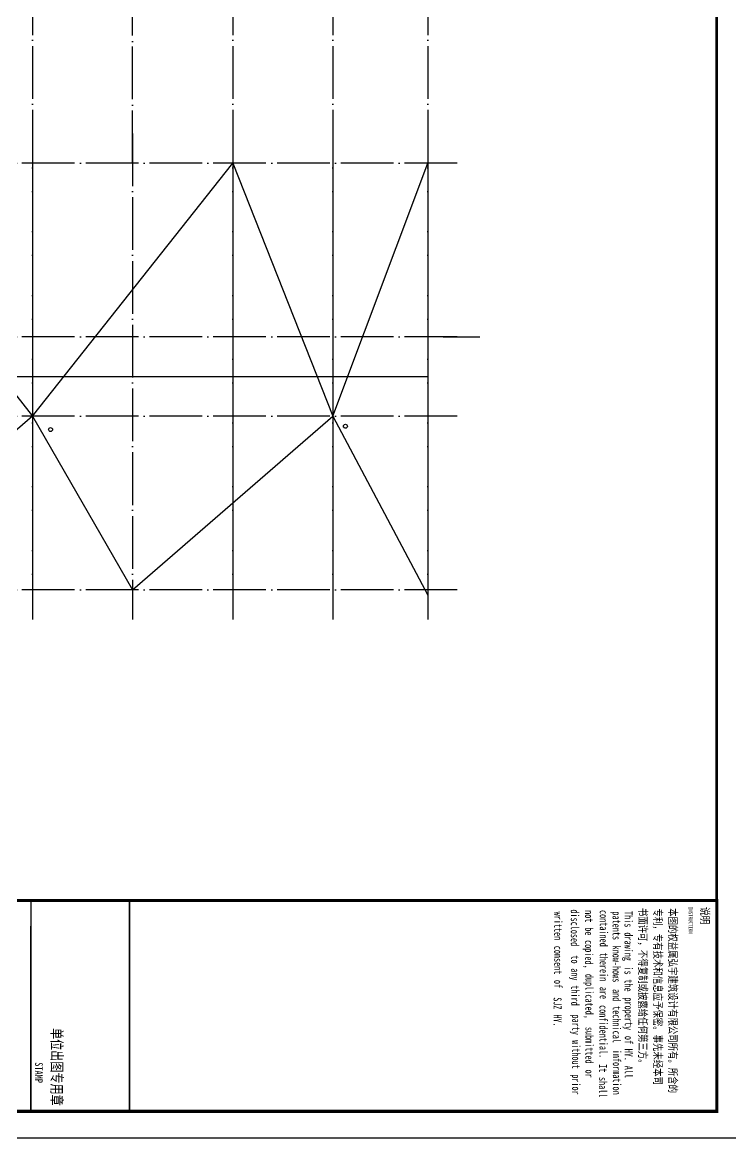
# Model space of a CAD drawing. Extents: x 39238 to 748440, y -374049 to 522939.
# Drawn here: x 308887 to 335767, y 169856 to 212189 of the extents above; entities that cross this region are included whole.
import ezdxf

# ---------------------------------------------------------------- set-up
doc = ezdxf.new("R2010")
doc.units = 0
doc.header["$LTSCALE"] = 1000
doc.header["$MEASUREMENT"] = 0
doc.linetypes.add('DOTE', pattern=[2.42, 2, -0.2, 0.02, -0.2])
for name, color, linetype in [('DOTE', 1, 'DOTE'), ('GROUND', 2, 'Continuous'), ('PUB_TITLE', 7, 'Continuous'), ('TK', 126, 'Continuous')]:
    doc.layers.add(name, color=color, linetype=linetype)
doc.styles.add('-宋体', font='', dxfattribs={"width": 0.8})
doc.styles.get('-宋体').set_extended_font_data('SimSun')

# ---------------------------------------------------------------- blocks, each defined once
blk = doc.blocks.new('jztq')
at = {"layer": 'TK'}
for p, q in [((256167, 240984), (256167, 288043)), ((264167, 276100), (256167, 276100)), ((256167, 276100), (264167, 276100)), ((264140, 272362), (257137, 272362))]:
    blk.add_line(p, q, dxfattribs=at)
at = {"layer": 'TK', "const_width": 118}
blk.add_lwpolyline([(256167, 298384), (264167, 298384), (264167, 240984), (256167, 240984)], close=True, dxfattribs=at)
at = {"layer": 'TK', "const_width": 40}
for points in [[(256167, 276100), (264167, 276100)], [(256167, 272362), (264140, 272362)]]:
    blk.add_lwpolyline(points, dxfattribs=at)
at = {"layer": 'TK', "color": 9, "style": '-宋体', "width": 0.75}
blk.add_text('说明', height=312.7, dxfattribs=at).set_placement((256415, 297778))
at = {"layer": 'TK', "style": '-宋体', "width": 0.75}
for s, height, p in [('INSTRUCTION', 151.95, (256404, 297318)), ('本图的权益属弘宇建筑设计有限公司所有。所含的', 303.8, (256456, 296566)), ('专利，专有技术和信息应予保密。事先未经本司', 303.8, (256471, 295996)), ('书面许可，不得复制或披露给任何第三方。', 303.8, (256447, 295428)), ('This', 303.8, (256564, 294884)), ('drawing', 303.8, (257375, 294884)), ('is', 303.8, (258671, 294884)), ('the', 303.8, (259157, 294884)), ('property', 303.8, (259845, 294895)), ('of', 303.8, (261303, 294895)), ('HY.', 303.8, (261789, 294895)), ('All', 303.8, (262437, 294895)), ('patents', 303.8, (256578, 294432)), ('know-hows', 303.8, (257875, 294432)), ('and', 303.8, (259525, 294437)), ('technical', 303.8, (260173, 294437)), ('information', 303.8, (261831, 294443)), ('contained', 303.8, (256525, 293946)), ('therein', 303.8, (258145, 293946)), ('confidential.', 303.8, (260134, 293934)), ('It', 303.8, (262377, 293917)), ('shall', 303.8, (262863, 293917)), ('are', 303.8, (259441, 293946)), ('not', 303.8, (256533, 293386)), ('be', 303.8, (257181, 293386)), ('copied,', 303.8, (257667, 293386)), ('duplicated,', 303.8, (258951, 293400)), ('submitted', 303.8, (260962, 293402)), ('or', 303.8, (262582, 293402)), ('disclosed', 303.8, (256503, 292848)), ('to', 303.8, (258250, 292860)), ('any', 303.8, (258736, 292860)), ('third', 303.8, (259384, 292860)), ('party', 303.8, (260492, 292897)), ('without', 303.8, (261465, 292897)), ('prior', 303.8, (262761, 292897)), ('written', 303.8, (256587, 292215)), ('of', 303.8, (259179, 292215)), ('consent', 303.8, (257883, 292215)), ('SJZ', 303.8, (259838, 292193)), ('HY.', 303.8, (260486, 292193)), ('单位出图专用章', 411.8, (261005, 273140)), ('STAMP', 294.1, (262303, 272516))]:
    blk.add_text(s, height=height, dxfattribs=at).set_placement(p)

msp = doc.modelspace()

# ---------------------------------------------------------------- linework, layer by layer
for p, q in [((301672, 206846), (309272, 197246)), ((309272, 197246), (316872, 206846)), ((316872, 206846), (320672, 197246)), ((320672, 197246), (324272, 206846)), ((286672, 198747), (324272, 198747)), ((309272, 197246), (301672, 190646)), ((309272, 197246), (313072, 190646)), ((313072, 190646), (320672, 197246)), ((320672, 197246), (324272, 190446))]:
    msp.add_line(p, q)
at = {"color": 5}
for centre in [(321148, 196857), (309959, 196732)]:
    msp.add_circle(centre, 75, dxfattribs=at)
at = {"layer": 'DOTE'}
for p, q in [((309272, 245166), (309272, 189526)), ((313072, 206846), (313072, 245166)), ((316872, 245166), (316872, 189526)), ((320672, 245166), (320672, 189526)), ((324272, 245166), (324272, 189526)), ((309272, 207968), (309272, 189526)), ((313072, 207968), (313072, 189526)), ((316872, 207968), (316872, 189526)), ((320672, 207968), (320672, 189526)), ((324272, 207968), (324272, 189526)), ((325392, 206846), (285072, 206846)), ((325392, 200246), (284772, 200246)), ((325392, 197246), (284772, 197246)), ((325392, 190646), (285072, 190646)), ((325392, 190646), (285072, 190646)), ((325392, 190646), (285072, 190646)), ((325392, 190646), (285072, 190646))]:
    msp.add_line(p, q, dxfattribs=at)
at = {"layer": 'GROUND'}
msp.add_line((324852, 200246), (326252, 200246), dxfattribs=at)
at = {"layer": 'PUB_TITLE', "color": 4}
msp.add_lwpolyline([(276838, 169856), (336238, 169856), (336238, 253956), (276838, 253956)], close=True, dxfattribs=at)
at = {"layer": 'PUB_TITLE', "color": 4, "const_width": 100}
msp.add_lwpolyline([(277838, 170856), (335238, 170856), (335238, 251456), (277838, 251456)], close=True, dxfattribs=at)

# ---------------------------------------------------------------- block references
at = {"rotation": 270}
msp.add_blockref('jztq', (36854, 435023), dxfattribs=at)

doc.saveas('drawing.dxf')
